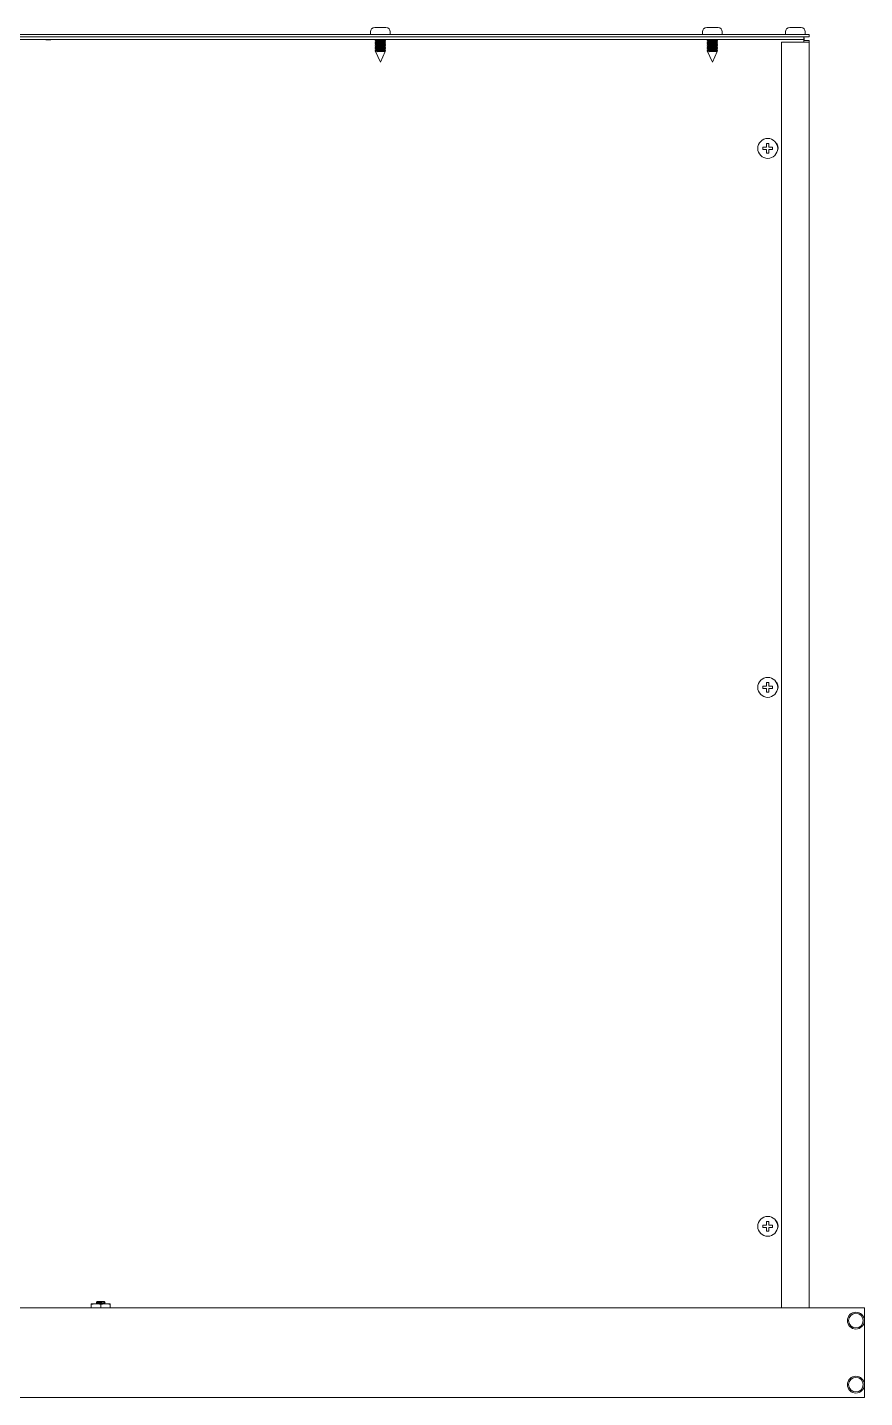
# Model space of a CAD drawing. Header units: millimetres. Extents: x 27602 to 523849, y 322139 to 568360.
# Drawn here: x 64361 to 82667, y 518908 to 548873 of the extents above; entities that cross this region are included whole.
import ezdxf

# ---------------------------------------------------------------- set-up
doc = ezdxf.new("R2010")
doc.units = ezdxf.units.MM

msp = doc.modelspace()

# ---------------------------------------------------------------- linework, layer by layer
at = {"color": 7, "lineweight": 13, "ltscale": 0.03937}
for p, q in [((81456, 548721), (48181, 548721)), ((81456, 548663), (48181, 548663)), ((48297, 548605), (81340, 548605)), ((80851, 520874), (80851, 548547)), ((81456, 520874), (81456, 548547)), ((46971, 520874), (82666, 520874)), ((82666, 520874), (82666, 518908)), ((82667, 520874), (82667, 518908)), ((46971, 518908), (82666, 518908))]:
    msp.add_line(p, q, dxfattribs=at)
at = {"color": 7, "lineweight": 13, "ltscale": 0.001175}
for p, q in [((71861, 548721), (71861, 548778)), ((72296, 548721), (72296, 548778)), ((79121, 548721), (79121, 548778)), ((79556, 548721), (79556, 548778)), ((80936, 548721), (80936, 548778)), ((81371, 548721), (81371, 548778))]:
    msp.add_line(p, q, dxfattribs=at)
at = {"color": 7, "lineweight": 13, "ltscale": 0.0045}
for p, q in [((72079, 548721), (71861, 548721)), ((72296, 548721), (72079, 548721)), ((79339, 548721), (79121, 548721)), ((79556, 548721), (79339, 548721)), ((81154, 548721), (80936, 548721)), ((81371, 548721), (81154, 548721))]:
    msp.add_line(p, q, dxfattribs=at)
at = {"color": 7, "lineweight": 13, "ltscale": 0.002532}
for p, q in [((72078, 548873), (71955, 548873)), ((79338, 548873), (79215, 548873)), ((81153, 548873), (81030, 548873))]:
    msp.add_line(p, q, dxfattribs=at)
at = {"color": 7, "lineweight": 13, "ltscale": 1.75416e-05}
for p, q in [((72079, 548873), (72078, 548873)), ((79339, 548873), (79338, 548873)), ((81154, 548873), (81153, 548873))]:
    msp.add_line(p, q, dxfattribs=at)
at = {"color": 7, "lineweight": 13, "ltscale": 0.00255}
for p, q in [((72202, 548873), (72079, 548873)), ((79462, 548873), (79339, 548873)), ((81277, 548873), (81154, 548873))]:
    msp.add_line(p, q, dxfattribs=at)
at = {"color": 7, "lineweight": 13, "ltscale": 0.0012}
for p, q in [((81340, 548663), (81340, 548605)), ((81456, 548721), (81456, 548663)), ((81340, 548605), (81340, 548547)), ((81345, 548646), (81345, 548588))]:
    msp.add_line(p, q, dxfattribs=at)
at = {"color": 7, "lineweight": 13, "ltscale": 0.000315194}
for p, q in [((71978, 548605), (71965, 548598)), ((79238, 548605), (79225, 548598))]:
    msp.add_line(p, q, dxfattribs=at)
at = {"color": 7, "lineweight": 13, "ltscale": 7.3241e-06}
for p, q in [((71965, 548598), (71965, 548597)), ((71965, 548438), (71965, 548438)), ((79225, 548598), (79225, 548597)), ((79225, 548464), (79225, 548464)), ((79225, 548438), (79225, 548438))]:
    msp.add_line(p, q, dxfattribs=at)
at = {"color": 7, "lineweight": 13, "ltscale": 4.99815e-05}
for p, q in [((71965, 548597), (71965, 548595)), ((71965, 548571), (71965, 548568)), ((71965, 548544), (71965, 548542)), ((71965, 548491), (71965, 548488)), ((71965, 548464), (71965, 548462)), ((71965, 548438), (71965, 548435)), ((71965, 548411), (71965, 548409)), ((71965, 548384), (71965, 548382)), ((72192, 548584), (72192, 548582)), ((72192, 548531), (72192, 548528)), ((72192, 548504), (72192, 548502)), ((72192, 548478), (72192, 548475)), ((72192, 548451), (72192, 548448)), ((72192, 548398), (72192, 548395)), ((72192, 548371), (72192, 548369)), ((79225, 548597), (79225, 548595)), ((79225, 548571), (79225, 548568)), ((79225, 548544), (79225, 548542)), ((79225, 548491), (79225, 548488)), ((79225, 548464), (79225, 548462)), ((79225, 548438), (79225, 548435)), ((79225, 548411), (79225, 548409)), ((79225, 548384), (79225, 548382)), ((79452, 548584), (79452, 548582)), ((79452, 548531), (79452, 548528)), ((79452, 548504), (79452, 548502)), ((79452, 548478), (79452, 548475)), ((79452, 548451), (79452, 548448)), ((79452, 548398), (79452, 548395)), ((79452, 548371), (79452, 548369))]:
    msp.add_line(p, q, dxfattribs=at)
at = {"color": 7, "lineweight": 13, "ltscale": 0.000487991}
for p, q in [((71965, 548595), (71986, 548583)), ((71965, 548541), (71986, 548530)), ((79225, 548595), (79246, 548583)), ((79225, 548541), (79246, 548530))]:
    msp.add_line(p, q, dxfattribs=at)
at = {"color": 7, "lineweight": 13, "ltscale": 0.000501672}
for p, q in [((71986, 548583), (71965, 548571)), ((71986, 548530), (71965, 548518)), ((79246, 548583), (79225, 548571)), ((79246, 548530), (79225, 548518))]:
    msp.add_line(p, q, dxfattribs=at)
at = {"color": 7, "lineweight": 13, "ltscale": 7.16872e-06}
for p, q in [((71965, 548571), (71965, 548571)), ((79225, 548571), (79225, 548571)), ((79225, 548568), (79225, 548568)), ((79225, 548544), (79225, 548544))]:
    msp.add_line(p, q, dxfattribs=at)
at = {"color": 7, "lineweight": 13, "ltscale": 7.20712e-06}
for p, q in [((71965, 548568), (71965, 548568)), ((71965, 548544), (71965, 548544))]:
    msp.add_line(p, q, dxfattribs=at)
at = {"color": 7, "lineweight": 13, "ltscale": 0.000487879}
for p, q in [((71965, 548568), (71986, 548556)), ((72172, 548543), (72192, 548531)), ((79432, 548543), (79452, 548531))]:
    msp.add_line(p, q, dxfattribs=at)
at = {"color": 7, "lineweight": 13, "ltscale": 0.000501664}
msp.add_line((71986, 548556), (71965, 548544), dxfattribs=at)
at = {"color": 7, "lineweight": 13, "ltscale": 6.83049e-06}
for p, q in [((71965, 548518), (71965, 548517)), ((79225, 548518), (79225, 548517))]:
    msp.add_line(p, q, dxfattribs=at)
at = {"color": 7, "lineweight": 13, "ltscale": 5.01017e-05}
for p, q in [((71965, 548517), (71965, 548515)), ((72192, 548557), (72192, 548555)), ((72192, 548424), (72192, 548422)), ((79225, 548517), (79225, 548515)), ((79452, 548557), (79452, 548555)), ((79452, 548424), (79452, 548422))]:
    msp.add_line(p, q, dxfattribs=at)
at = {"color": 7, "lineweight": 13, "ltscale": 7.11541e-06}
for p, q in [((71965, 548515), (71965, 548515)), ((72192, 548555), (72192, 548555))]:
    msp.add_line(p, q, dxfattribs=at)
at = {"color": 7, "lineweight": 13, "ltscale": 0.000488311}
msp.add_line((71965, 548515), (71986, 548503), dxfattribs=at)
at = {"color": 7, "lineweight": 13, "ltscale": 0.00050156}
for p, q in [((71986, 548503), (71965, 548491)), ((71986, 548450), (71965, 548438)), ((72192, 548395), (72171, 548383)), ((79246, 548503), (79225, 548491)), ((79246, 548397), (79225, 548385)), ((79452, 548581), (79431, 548569)), ((79452, 548528), (79431, 548516)), ((79452, 548475), (79431, 548463))]:
    msp.add_line(p, q, dxfattribs=at)
at = {"color": 7, "lineweight": 13, "ltscale": 7.03789e-06}
for p, q in [((71965, 548491), (71965, 548491)), ((72192, 548581), (72192, 548582)), ((72192, 548398), (72192, 548398))]:
    msp.add_line(p, q, dxfattribs=at)
at = {"color": 7, "lineweight": 13, "ltscale": 7.0765e-06}
for p, q in [((71965, 548488), (71965, 548488)), ((79225, 548515), (79225, 548515)), ((79225, 548488), (79225, 548488)), ((79452, 548555), (79452, 548555))]:
    msp.add_line(p, q, dxfattribs=at)
at = {"color": 7, "lineweight": 13, "ltscale": 0.000488363}
for p, q in [((71965, 548488), (71986, 548476)), ((79225, 548515), (79246, 548503)), ((79225, 548488), (79246, 548476)), ((79225, 548462), (79246, 548450))]:
    msp.add_line(p, q, dxfattribs=at)
at = {"color": 7, "lineweight": 13, "ltscale": 0.000501388}
for p, q in [((71986, 548477), (71965, 548464)), ((79246, 548477), (79225, 548464)), ((79452, 548368), (79431, 548356))]:
    msp.add_line(p, q, dxfattribs=at)
at = {"color": 7, "lineweight": 13, "ltscale": 7.36366e-06}
msp.add_line((71965, 548464), (71965, 548464), dxfattribs=at)
at = {"color": 7, "lineweight": 13, "ltscale": 7.0928e-06}
for p, q in [((71965, 548462), (71965, 548462)), ((79225, 548462), (79225, 548462))]:
    msp.add_line(p, q, dxfattribs=at)
at = {"color": 7, "lineweight": 13, "ltscale": 0.000488415}
for p, q in [((71965, 548462), (71986, 548450)), ((72172, 548383), (72192, 548371))]:
    msp.add_line(p, q, dxfattribs=at)
at = {"color": 7, "lineweight": 13, "ltscale": 7.41518e-06}
for p, q in [((71965, 548435), (71965, 548435)), ((79225, 548435), (79225, 548435))]:
    msp.add_line(p, q, dxfattribs=at)
at = {"color": 7, "lineweight": 13, "ltscale": 0.000488916}
msp.add_line((71965, 548435), (71986, 548423), dxfattribs=at)
at = {"color": 7, "lineweight": 13, "ltscale": 0.000501508}
for p, q in [((71986, 548423), (71965, 548411)), ((79246, 548423), (79225, 548411)), ((79452, 548395), (79431, 548383))]:
    msp.add_line(p, q, dxfattribs=at)
at = {"color": 7, "lineweight": 13, "ltscale": 7.28482e-06}
for p, q in [((71965, 548408), (71965, 548409)), ((72192, 548478), (72192, 548478))]:
    msp.add_line(p, q, dxfattribs=at)
at = {"color": 7, "lineweight": 13, "ltscale": 0.000488803}
msp.add_line((71965, 548408), (71986, 548396), dxfattribs=at)
at = {"color": 7, "lineweight": 13, "ltscale": 0.000501612}
for p, q in [((71986, 548397), (71965, 548385)), ((72192, 548581), (72171, 548569)), ((72192, 548555), (72171, 548543)), ((72192, 548528), (72171, 548516)), ((72192, 548501), (72171, 548489)), ((72192, 548475), (72171, 548463)), ((79246, 548556), (79225, 548544)), ((79246, 548450), (79225, 548438)), ((79452, 548555), (79431, 548543)), ((79452, 548501), (79431, 548489))]:
    msp.add_line(p, q, dxfattribs=at)
at = {"color": 7, "lineweight": 13, "ltscale": 7.87244e-06}
for p, q in [((71965, 548385), (71965, 548384)), ((72192, 548584), (72192, 548584)), ((79452, 548584), (79452, 548584))]:
    msp.add_line(p, q, dxfattribs=at)
at = {"color": 7, "lineweight": 13, "ltscale": 6.79261e-06}
for p, q in [((71965, 548382), (71965, 548382)), ((72192, 548371), (72192, 548371))]:
    msp.add_line(p, q, dxfattribs=at)
at = {"color": 7, "lineweight": 13, "ltscale": 0.000488864}
for p, q in [((71965, 548382), (71986, 548370)), ((79225, 548435), (79246, 548423)), ((79225, 548382), (79246, 548370))]:
    msp.add_line(p, q, dxfattribs=at)
at = {"color": 7, "lineweight": 13, "ltscale": 0.000498706}
msp.add_line((71986, 548370), (71965, 548358), dxfattribs=at)
at = {"color": 7, "lineweight": 13, "ltscale": 1.68885e-05}
for p, q in [((71966, 548358), (71965, 548358)), ((79226, 548358), (79225, 548358))]:
    msp.add_line(p, q, dxfattribs=at)
at = {"color": 7, "lineweight": 13, "ltscale": 0.005514}
for p, q in [((72079, 548116), (71965, 548358)), ((79339, 548116), (79225, 548358))]:
    msp.add_line(p, q, dxfattribs=at)
at = {"color": 7, "lineweight": 13, "ltscale": 0.000550097}
msp.add_line((71966, 548358), (71993, 548358), dxfattribs=at)
at = {"color": 7, "lineweight": 13, "ltscale": 0.000411739}
msp.add_line((71993, 548358), (72009, 548346), dxfattribs=at)
at = {"color": 7, "lineweight": 13, "ltscale": 0.000417199}
msp.add_line((71993, 548358), (71999, 548339), dxfattribs=at)
at = {"color": 7, "lineweight": 13, "ltscale": 0.000662607}
msp.add_line((72111, 548605), (72079, 548604), dxfattribs=at)
at = {"color": 7, "lineweight": 13, "ltscale": 0.000386786}
for p, q in [((72187, 548605), (72171, 548596)), ((79447, 548605), (79431, 548596))]:
    msp.add_line(p, q, dxfattribs=at)
at = {"color": 7, "lineweight": 13, "ltscale": 0.0005015}
for p, q in [((72192, 548448), (72171, 548436)), ((79452, 548422), (79431, 548409))]:
    msp.add_line(p, q, dxfattribs=at)
at = {"color": 7, "lineweight": 13, "ltscale": 0.000501448}
msp.add_line((72192, 548422), (72171, 548409), dxfattribs=at)
at = {"color": 7, "lineweight": 13, "ltscale": 0.00050144}
msp.add_line((72192, 548368), (72171, 548356), dxfattribs=at)
at = {"color": 7, "lineweight": 13, "ltscale": 0.000487887}
msp.add_line((72172, 548596), (72192, 548584), dxfattribs=at)
at = {"color": 7, "lineweight": 13, "ltscale": 0.000487939}
for p, q in [((72172, 548569), (72192, 548558)), ((79432, 548596), (79452, 548584)), ((79432, 548569), (79452, 548558))]:
    msp.add_line(p, q, dxfattribs=at)
at = {"color": 7, "lineweight": 13, "ltscale": 0.000488587}
for p, q in [((72172, 548516), (72192, 548504)), ((72172, 548436), (72192, 548425)), ((79432, 548516), (79452, 548504))]:
    msp.add_line(p, q, dxfattribs=at)
at = {"color": 7, "lineweight": 13, "ltscale": 0.000488699}
msp.add_line((72172, 548490), (72192, 548478), dxfattribs=at)
at = {"color": 7, "lineweight": 13, "ltscale": 0.000488751}
for p, q in [((72172, 548463), (72192, 548451)), ((79225, 548408), (79246, 548396)), ((79432, 548463), (79452, 548451))]:
    msp.add_line(p, q, dxfattribs=at)
at = {"color": 7, "lineweight": 13, "ltscale": 0.000488475}
for p, q in [((72172, 548410), (72192, 548398)), ((79432, 548410), (79452, 548398))]:
    msp.add_line(p, q, dxfattribs=at)
at = {"color": 7, "lineweight": 13, "ltscale": 0.000367777}
for p, q in [((72172, 548357), (72187, 548348)), ((79432, 548357), (79447, 548348))]:
    msp.add_line(p, q, dxfattribs=at)
at = {"color": 7, "lineweight": 13, "ltscale": 7.783e-06}
for p, q in [((72192, 548558), (72192, 548557)), ((79452, 548558), (79452, 548557))]:
    msp.add_line(p, q, dxfattribs=at)
at = {"color": 7, "lineweight": 13, "ltscale": 8.00225e-06}
for p, q in [((72192, 548528), (72192, 548528)), ((79452, 548528), (79452, 548528))]:
    msp.add_line(p, q, dxfattribs=at)
at = {"color": 7, "lineweight": 13, "ltscale": 7.66314e-06}
for p, q in [((72192, 548504), (72192, 548504)), ((79452, 548501), (79452, 548502))]:
    msp.add_line(p, q, dxfattribs=at)
at = {"color": 7, "lineweight": 13, "ltscale": 7.70283e-06}
for p, q in [((72192, 548501), (72192, 548502)), ((72192, 548422), (72192, 548422)), ((79452, 548448), (79452, 548448)), ((79452, 548422), (79452, 548422))]:
    msp.add_line(p, q, dxfattribs=at)
at = {"color": 7, "lineweight": 13, "ltscale": 7.62372e-06}
for p, q in [((72192, 548475), (72192, 548475)), ((79452, 548504), (79452, 548504))]:
    msp.add_line(p, q, dxfattribs=at)
at = {"color": 7, "lineweight": 13, "ltscale": 7.58456e-06}
for p, q in [((72192, 548451), (72192, 548451)), ((72192, 548369), (72192, 548368)), ((79452, 548475), (79452, 548475)), ((79452, 548369), (79452, 548368))]:
    msp.add_line(p, q, dxfattribs=at)
at = {"color": 7, "lineweight": 13, "ltscale": 7.74279e-06}
msp.add_line((72192, 548448), (72192, 548448), dxfattribs=at)
at = {"color": 7, "lineweight": 13, "ltscale": 6.62368e-06}
for p, q in [((72192, 548425), (72192, 548424)), ((79452, 548425), (79452, 548424))]:
    msp.add_line(p, q, dxfattribs=at)
at = {"color": 7, "lineweight": 13, "ltscale": 7.53324e-06}
for p, q in [((72192, 548395), (72192, 548395)), ((79452, 548395), (79452, 548395))]:
    msp.add_line(p, q, dxfattribs=at)
at = {"color": 7, "lineweight": 13, "ltscale": 0.000487827}
msp.add_line((79225, 548568), (79246, 548556), dxfattribs=at)
at = {"color": 7, "lineweight": 13, "ltscale": 6.99958e-06}
for p, q in [((79225, 548491), (79225, 548491)), ((79452, 548581), (79452, 548582)), ((79452, 548398), (79452, 548398))]:
    msp.add_line(p, q, dxfattribs=at)
at = {"color": 7, "lineweight": 13, "ltscale": 7.24583e-06}
for p, q in [((79225, 548408), (79225, 548409)), ((79452, 548478), (79452, 548478))]:
    msp.add_line(p, q, dxfattribs=at)
at = {"color": 7, "lineweight": 13, "ltscale": 7.83269e-06}
msp.add_line((79225, 548385), (79225, 548384), dxfattribs=at)
at = {"color": 7, "lineweight": 13, "ltscale": 6.75505e-06}
for p, q in [((79225, 548382), (79225, 548382)), ((79452, 548371), (79452, 548371))]:
    msp.add_line(p, q, dxfattribs=at)
at = {"color": 7, "lineweight": 13, "ltscale": 0.000498758}
msp.add_line((79246, 548370), (79225, 548358), dxfattribs=at)
at = {"color": 7, "lineweight": 13, "ltscale": 0.000550037}
msp.add_line((79226, 548358), (79253, 548358), dxfattribs=at)
at = {"color": 7, "lineweight": 13, "ltscale": 0.000411786}
msp.add_line((79253, 548358), (79269, 548346), dxfattribs=at)
at = {"color": 7, "lineweight": 13, "ltscale": 0.000417219}
msp.add_line((79253, 548358), (79259, 548339), dxfattribs=at)
at = {"color": 7, "lineweight": 13, "ltscale": 0.000662547}
msp.add_line((79371, 548605), (79339, 548604), dxfattribs=at)
at = {"color": 7, "lineweight": 13, "ltscale": 0.000501552}
msp.add_line((79452, 548448), (79431, 548436), dxfattribs=at)
at = {"color": 7, "lineweight": 13, "ltscale": 0.000488647}
msp.add_line((79432, 548490), (79452, 548478), dxfattribs=at)
at = {"color": 7, "lineweight": 13, "ltscale": 0.000488639}
msp.add_line((79432, 548436), (79452, 548425), dxfattribs=at)
at = {"color": 7, "lineweight": 13, "ltscale": 0.000488467}
msp.add_line((79432, 548383), (79452, 548371), dxfattribs=at)
at = {"color": 7, "lineweight": 13, "ltscale": 7.54568e-06}
msp.add_line((79452, 548451), (79452, 548451), dxfattribs=at)
at = {"color": 7, "lineweight": 13, "ltscale": 0.0101}
msp.add_line((81340, 548547), (80851, 548547), dxfattribs=at)
at = {"color": 7, "lineweight": 13, "ltscale": 0.000100023}
msp.add_line((81340, 548646), (81345, 548646), dxfattribs=at)
at = {"color": 7, "lineweight": 13, "ltscale": 0.0024}
for p, q in [((81456, 548588), (81340, 548588)), ((81340, 548547), (81456, 548547))]:
    msp.add_line(p, q, dxfattribs=at)
at = {"color": 7, "lineweight": 13, "ltscale": 0.000850167}
msp.add_line((81456, 548547), (81456, 548588), dxfattribs=at)
at = {"color": 7, "lineweight": 13, "ltscale": 0.000235979}
for p, q in [((72009, 548346), (71999, 548339)), ((79269, 548346), (79259, 548339))]:
    msp.add_line(p, q, dxfattribs=at)
at = {"color": 7, "lineweight": 13, "ltscale": 0.001637}
for p, q in [((72079, 548342), (71999, 548339)), ((79339, 548342), (79259, 548339))]:
    msp.add_line(p, q, dxfattribs=at)
at = {"color": 7, "lineweight": 13, "ltscale": 0.005275}
for p, q in [((72079, 548116), (72187, 548347)), ((79339, 548116), (79447, 548347))]:
    msp.add_line(p, q, dxfattribs=at)
at = {"color": 7, "lineweight": 13, "ltscale": 0.001687}
for p, q in [((80524, 546332), (80524, 546251)), ((80573, 546251), (80573, 546332)), ((80524, 546251), (80443, 546251)), ((80443, 546202), (80524, 546202)), ((80654, 546251), (80573, 546251)), ((80573, 546202), (80654, 546202)), ((80524, 534464), (80443, 534464)), ((80443, 534415), (80524, 534415)), ((80524, 534546), (80524, 534464)), ((80573, 534464), (80573, 534546)), ((80654, 534464), (80573, 534464)), ((80573, 534415), (80654, 534415)), ((80524, 522677), (80443, 522677)), ((80443, 522629), (80524, 522629)), ((80524, 522629), (80524, 522547)), ((80654, 522677), (80573, 522677)), ((80573, 522629), (80654, 522629)), ((80573, 522547), (80573, 522629))]:
    msp.add_line(p, q, dxfattribs=at)
at = {"color": 7, "lineweight": 13, "ltscale": 0.001}
for p, q in [((80573, 546332), (80524, 546332)), ((80524, 546120), (80573, 546120)), ((80573, 534546), (80524, 534546)), ((80524, 534334), (80573, 534334)), ((80573, 522759), (80524, 522759)), ((80524, 522547), (80573, 522547))]:
    msp.add_line(p, q, dxfattribs=at)
at = {"color": 7, "lineweight": 13, "ltscale": 0.000999991}
for p, q in [((80443, 546251), (80443, 546202)), ((80654, 546202), (80654, 546251)), ((80443, 534464), (80443, 534415)), ((80654, 534415), (80654, 534464)), ((80443, 522677), (80443, 522629)), ((80654, 522629), (80654, 522677))]:
    msp.add_line(p, q, dxfattribs=at)
at = {"color": 7, "lineweight": 13, "ltscale": 0.001688}
for p, q in [((80524, 546202), (80524, 546120)), ((80573, 546120), (80573, 546202)), ((80524, 534415), (80524, 534334)), ((80573, 534334), (80573, 534415)), ((80524, 522759), (80524, 522677)), ((80573, 522677), (80573, 522759))]:
    msp.add_line(p, q, dxfattribs=at)
at = {"color": 7, "lineweight": 13, "ltscale": 0.000309982}
for p, q in [((65758, 520957), (65758, 520942)), ((66174, 520942), (66174, 520957))]:
    msp.add_line(p, q, dxfattribs=at)
at = {"color": 7, "lineweight": 13, "ltscale": 0.002148}
for p, q in [((65862, 520957), (65758, 520957)), ((65966, 520957), (65862, 520957)), ((66070, 520957), (65966, 520957)), ((66174, 520957), (66070, 520957))]:
    msp.add_line(p, q, dxfattribs=at)
at = {"color": 7, "lineweight": 13, "ltscale": 0.001403}
for p, q in [((65758, 520942), (65758, 520874)), ((65966, 520942), (65966, 520874)), ((66174, 520942), (66174, 520874))]:
    msp.add_line(p, q, dxfattribs=at)
at = {"color": 7, "lineweight": 13, "ltscale": 0.000301656}
msp.add_line((65875, 520992), (65869, 520979), dxfattribs=at)
at = {"color": 7, "lineweight": 13, "ltscale": 0.000406896}
msp.add_line((65884, 520966), (65869, 520979), dxfattribs=at)
at = {"color": 7, "lineweight": 13, "ltscale": 0.000534165}
msp.add_line((65869, 520979), (65895, 520974), dxfattribs=at)
at = {"color": 7, "lineweight": 13, "ltscale": 0.000152484}
msp.add_line((65882, 520994), (65875, 520992), dxfattribs=at)
at = {"color": 7, "lineweight": 13, "ltscale": 0.000114276}
msp.add_line((65884, 521011), (65882, 521005), dxfattribs=at)
at = {"color": 7, "lineweight": 13, "ltscale": 6.37652e-05}
msp.add_line((65884, 521003), (65882, 521005), dxfattribs=at)
at = {"color": 7, "lineweight": 13, "ltscale": 0.000195333}
msp.add_line((65884, 521003), (65882, 520994), dxfattribs=at)
at = {"color": 7, "lineweight": 13, "ltscale": 0.003496}
msp.add_line((65882, 520994), (66049, 520963), dxfattribs=at)
at = {"color": 7, "lineweight": 13, "ltscale": 0.000176682}
msp.add_line((65884, 520966), (65882, 520957), dxfattribs=at)
at = {"color": 7, "lineweight": 13, "ltscale": 0.001699}
for p, q in [((65884, 521011), (65966, 521011)), ((65966, 521011), (66049, 521011))]:
    msp.add_line(p, q, dxfattribs=at)
at = {"color": 7, "lineweight": 13, "ltscale": 0.003495}
msp.add_line((65884, 521003), (66050, 520972), dxfattribs=at)
at = {"color": 7, "lineweight": 13, "ltscale": 0.000923258}
msp.add_line((65884, 520966), (65928, 520957), dxfattribs=at)
at = {"color": 7, "lineweight": 13, "ltscale": 0.001027}
msp.add_line((65895, 520974), (65944, 520974), dxfattribs=at)
at = {"color": 7, "lineweight": 13, "ltscale": 0.000462725}
msp.add_line((65944, 520974), (65966, 520970), dxfattribs=at)
at = {"color": 7, "lineweight": 13, "ltscale": 0.000139141}
msp.add_line((65973, 520957), (65966, 520959), dxfattribs=at)
at = {"color": 7, "lineweight": 13, "ltscale": 0.000780479}
msp.add_line((66011, 521007), (66049, 521000), dxfattribs=at)
at = {"color": 7, "lineweight": 13, "ltscale": 6.72709e-05}
msp.add_line((66049, 521011), (66050, 521008), dxfattribs=at)
at = {"color": 7, "lineweight": 13, "ltscale": 0.000151787}
msp.add_line((66050, 521008), (66049, 521000), dxfattribs=at)
at = {"color": 7, "lineweight": 13, "ltscale": 0.000216461}
msp.add_line((66049, 521000), (66056, 520993), dxfattribs=at)
at = {"color": 7, "lineweight": 13, "ltscale": 0.000195327}
msp.add_line((66050, 520972), (66049, 520963), dxfattribs=at)
at = {"color": 7, "lineweight": 13, "ltscale": 0.00016635}
msp.add_line((66049, 520963), (66055, 520957), dxfattribs=at)
at = {"color": 7, "lineweight": 13, "ltscale": 0.000306298}
msp.add_line((66050, 520972), (66064, 520977), dxfattribs=at)
at = {"color": 7, "lineweight": 13, "ltscale": 0.000383129}
msp.add_line((66056, 520993), (66064, 520977), dxfattribs=at)
at = {"color": 7, "lineweight": 13, "ltscale": 0.01125}
msp.add_line((82123, 520874), (82667, 520874), dxfattribs=at)
at = {"color": 7, "lineweight": 13, "ltscale": 2.50508e-05}
msp.add_line((82667, 518908), (82666, 518908), dxfattribs=at)
at = {"color": 7, "lineweight": 13, "ltscale": 0.03937}
for points in [[(64718, 548605), (64767, 548604), (64819, 548604)], [(64819, 548604), (64870, 548604), (64919, 548605)], [(72079, 548604), (71996, 548601), (71967, 548598), (71965, 548598), (71965, 548598)], [(71965, 548595), (71965, 548595), (71965, 548595), (71965, 548595), (71966, 548595), (71967, 548596), (72004, 548598), (72079, 548602)], [(72079, 548577), (71988, 548573), (71967, 548571), (71966, 548571), (71965, 548571)], [(71965, 548568), (71965, 548568), (71965, 548568), (71965, 548569), (71965, 548569), (71967, 548569), (71980, 548570), (72056, 548574), (72079, 548575)], [(72079, 548551), (71998, 548547), (71972, 548546), (71966, 548545), (71965, 548544)], [(71965, 548542), (71965, 548542), (71965, 548542), (71965, 548542), (71966, 548542), (71972, 548543), (72030, 548546), (72079, 548548)], [(72079, 548524), (71987, 548520), (71967, 548518), (71966, 548518), (71965, 548518)], [(71965, 548515), (71965, 548515), (71965, 548515), (71965, 548515), (71966, 548516), (71967, 548516), (72007, 548519), (72079, 548522)], [(72079, 548497), (72003, 548494), (71971, 548492), (71965, 548491), (71965, 548491)], [(71965, 548488), (71965, 548489), (71965, 548489), (71965, 548489), (71966, 548489), (71967, 548489), (72000, 548492), (72079, 548495)], [(72079, 548471), (71984, 548467), (71966, 548465), (71965, 548464)], [(71965, 548462), (71965, 548462), (71965, 548462), (71965, 548462), (71966, 548462), (71967, 548463), (72000, 548465), (72079, 548468)], [(72079, 548444), (71999, 548441), (71967, 548438), (71966, 548438), (71965, 548438)], [(71965, 548435), (71965, 548435), (71965, 548435), (71965, 548435), (71966, 548436), (71967, 548436), (71992, 548438), (72079, 548442)], [(72079, 548418), (71997, 548414), (71967, 548412), (71965, 548411)], [(71965, 548409), (71965, 548409), (71965, 548409), (71965, 548409), (71968, 548409), (72007, 548412), (72079, 548415)], [(72079, 548391), (71988, 548387), (71967, 548385), (71966, 548385), (71965, 548385)], [(71965, 548382), (71965, 548382), (71965, 548382), (71965, 548382), (71966, 548382), (71968, 548383), (71982, 548384), (72068, 548388), (72079, 548389)], [(71966, 548358), (71983, 548360), (72011, 548362), (72079, 548364)], [(72171, 548596), (72170, 548595), (72168, 548595), (72135, 548592), (72028, 548587), (71990, 548584), (71987, 548583), (71986, 548583)], [(72171, 548569), (72171, 548569), (72169, 548568), (72155, 548567), (72088, 548563), (72014, 548560), (71988, 548557), (71987, 548557), (71986, 548557)], [(72171, 548543), (72170, 548542), (72168, 548542), (72146, 548540), (72040, 548534), (71997, 548532), (71988, 548530), (71987, 548530), (71986, 548530)], [(72171, 548516), (72170, 548515), (72165, 548515), (72120, 548512), (72025, 548507), (71989, 548504), (71987, 548504), (71986, 548503)], [(72171, 548489), (72170, 548489), (72164, 548488), (72119, 548485), (72029, 548481), (71990, 548477), (71987, 548477), (71986, 548477)], [(72171, 548463), (72170, 548462), (72167, 548462), (72107, 548458), (72028, 548454), (71991, 548451), (71987, 548450), (71986, 548450)], [(72171, 548436), (72170, 548436), (72155, 548434), (72085, 548430), (72007, 548426), (71987, 548424), (71986, 548423)], [(72171, 548409), (72170, 548409), (72168, 548409), (72155, 548407), (72089, 548404), (72016, 548400), (71997, 548399), (71987, 548397), (71986, 548397)], [(72171, 548383), (72170, 548382), (72168, 548382), (72140, 548380), (72034, 548374), (71998, 548372), (71989, 548371), (71987, 548370), (71986, 548370)], [(72171, 548356), (72171, 548356), (72169, 548355), (72158, 548354), (72109, 548351), (72009, 548346)], [(72192, 548584), (72192, 548584), (72192, 548584), (72192, 548584), (72192, 548583), (72190, 548583), (72156, 548581), (72079, 548577)], [(72079, 548575), (72173, 548579), (72191, 548581), (72192, 548581), (72192, 548581)], [(72192, 548557), (72192, 548557), (72192, 548557), (72192, 548557), (72190, 548556), (72154, 548554), (72079, 548551)], [(72079, 548548), (72165, 548552), (72190, 548554), (72192, 548555), (72192, 548555)], [(72192, 548531), (72192, 548531), (72192, 548531), (72192, 548530), (72192, 548530), (72190, 548530), (72151, 548527), (72079, 548524)], [(72079, 548522), (72172, 548526), (72190, 548528), (72192, 548528), (72192, 548528)], [(72192, 548504), (72192, 548504), (72192, 548504), (72192, 548504), (72189, 548503), (72167, 548501), (72079, 548497)], [(72079, 548495), (72159, 548498), (72186, 548500), (72192, 548501), (72192, 548501)], [(72192, 548478), (72192, 548477), (72192, 548477), (72192, 548477), (72191, 548477), (72189, 548477), (72175, 548475), (72089, 548471), (72079, 548471)], [(72079, 548468), (72166, 548472), (72190, 548474), (72192, 548475), (72192, 548475)], [(72192, 548451), (72192, 548451), (72192, 548451), (72192, 548451), (72191, 548450), (72185, 548449), (72124, 548446), (72079, 548444)], [(72079, 548442), (72170, 548446), (72191, 548448), (72192, 548448), (72192, 548448)], [(72192, 548424), (72192, 548424), (72192, 548424), (72192, 548424), (72191, 548424), (72181, 548422), (72114, 548419), (72079, 548418)], [(72079, 548415), (72156, 548418), (72190, 548421), (72192, 548421), (72192, 548422)], [(72192, 548398), (72192, 548398), (72192, 548397), (72192, 548397), (72192, 548397), (72190, 548397), (72179, 548396), (72109, 548392), (72079, 548391)], [(72079, 548389), (72169, 548392), (72190, 548394), (72192, 548395), (72192, 548395)], [(72079, 548364), (72153, 548367), (72181, 548369), (72190, 548370), (72192, 548371), (72192, 548371), (72192, 548371), (72192, 548371), (72192, 548371)], [(72192, 548368), (72192, 548368), (72190, 548368), (72178, 548366), (72155, 548365), (72079, 548362)], [(79339, 548604), (79256, 548601), (79227, 548598), (79225, 548598), (79225, 548598)], [(79225, 548595), (79225, 548595), (79225, 548595), (79225, 548595), (79226, 548595), (79227, 548596), (79264, 548598), (79339, 548602)], [(79339, 548577), (79248, 548573), (79227, 548571), (79226, 548571), (79225, 548571)], [(79225, 548568), (79225, 548568), (79225, 548568), (79225, 548569), (79225, 548569), (79227, 548569), (79240, 548570), (79316, 548574), (79339, 548575)], [(79339, 548551), (79258, 548547), (79232, 548546), (79226, 548545), (79225, 548544)], [(79225, 548542), (79225, 548542), (79225, 548542), (79225, 548542), (79226, 548542), (79232, 548543), (79290, 548546), (79339, 548548)], [(79339, 548524), (79247, 548520), (79227, 548518), (79226, 548518), (79225, 548518)], [(79225, 548515), (79225, 548515), (79225, 548515), (79225, 548515), (79226, 548516), (79227, 548516), (79267, 548519), (79339, 548522)], [(79339, 548497), (79263, 548494), (79231, 548492), (79225, 548491), (79225, 548491)], [(79225, 548488), (79225, 548489), (79225, 548489), (79225, 548489), (79226, 548489), (79227, 548489), (79260, 548492), (79339, 548495)], [(79339, 548471), (79244, 548467), (79226, 548465), (79225, 548464)], [(79225, 548462), (79225, 548462), (79225, 548462), (79225, 548462), (79226, 548462), (79227, 548463), (79260, 548465), (79339, 548468)], [(79339, 548444), (79259, 548441), (79227, 548438), (79226, 548438), (79225, 548438)], [(79225, 548435), (79225, 548435), (79225, 548435), (79225, 548435), (79226, 548436), (79227, 548436), (79252, 548438), (79339, 548442)], [(79339, 548418), (79257, 548414), (79227, 548412), (79225, 548411)], [(79225, 548409), (79225, 548409), (79225, 548409), (79225, 548409), (79228, 548409), (79267, 548412), (79339, 548415)], [(79339, 548391), (79248, 548387), (79227, 548385), (79226, 548385), (79225, 548385)], [(79225, 548382), (79225, 548382), (79225, 548382), (79225, 548382), (79226, 548382), (79228, 548383), (79242, 548384), (79328, 548388), (79339, 548389)], [(79226, 548358), (79243, 548360), (79271, 548362), (79339, 548364)], [(79431, 548596), (79430, 548595), (79428, 548595), (79395, 548592), (79288, 548587), (79250, 548584), (79247, 548583), (79246, 548583)], [(79431, 548569), (79431, 548569), (79429, 548568), (79415, 548567), (79348, 548563), (79274, 548560), (79248, 548557), (79247, 548557), (79246, 548557)], [(79431, 548543), (79430, 548542), (79428, 548542), (79406, 548540), (79300, 548534), (79257, 548532), (79248, 548530), (79247, 548530), (79246, 548530)], [(79431, 548516), (79430, 548515), (79425, 548515), (79380, 548512), (79285, 548507), (79249, 548504), (79247, 548504), (79246, 548503)], [(79431, 548489), (79430, 548489), (79424, 548488), (79379, 548485), (79289, 548481), (79250, 548477), (79247, 548477), (79246, 548477)], [(79431, 548463), (79430, 548462), (79427, 548462), (79367, 548458), (79288, 548454), (79251, 548451), (79247, 548450), (79246, 548450)], [(79431, 548436), (79430, 548436), (79415, 548434), (79345, 548430), (79267, 548426), (79247, 548424), (79246, 548423)], [(79431, 548409), (79430, 548409), (79428, 548409), (79415, 548407), (79349, 548404), (79276, 548400), (79257, 548399), (79247, 548397), (79246, 548397)], [(79431, 548383), (79430, 548382), (79428, 548382), (79400, 548380), (79294, 548374), (79258, 548372), (79249, 548371), (79247, 548370), (79246, 548370)], [(79431, 548356), (79431, 548356), (79429, 548355), (79418, 548354), (79369, 548351), (79269, 548346)], [(79452, 548584), (79452, 548584), (79452, 548584), (79452, 548584), (79452, 548583), (79450, 548583), (79416, 548581), (79339, 548577)], [(79339, 548575), (79433, 548579), (79451, 548581), (79452, 548581), (79452, 548581)], [(79452, 548557), (79452, 548557), (79452, 548557), (79452, 548557), (79450, 548556), (79414, 548554), (79339, 548551)], [(79339, 548548), (79425, 548552), (79450, 548554), (79452, 548555), (79452, 548555)], [(79452, 548531), (79452, 548531), (79452, 548531), (79452, 548530), (79452, 548530), (79450, 548530), (79411, 548527), (79339, 548524)], [(79339, 548522), (79432, 548526), (79450, 548528), (79452, 548528), (79452, 548528)], [(79452, 548504), (79452, 548504), (79452, 548504), (79452, 548504), (79449, 548503), (79427, 548501), (79339, 548497)], [(79339, 548495), (79419, 548498), (79446, 548500), (79452, 548501), (79452, 548501)], [(79452, 548478), (79452, 548477), (79452, 548477), (79452, 548477), (79451, 548477), (79449, 548477), (79435, 548475), (79349, 548471), (79339, 548471)], [(79339, 548468), (79426, 548472), (79450, 548474), (79452, 548475), (79452, 548475)], [(79452, 548451), (79452, 548451), (79452, 548451), (79452, 548451), (79451, 548450), (79445, 548449), (79384, 548446), (79339, 548444)], [(79339, 548442), (79430, 548446), (79451, 548448), (79452, 548448), (79452, 548448)], [(79452, 548424), (79452, 548424), (79452, 548424), (79452, 548424), (79451, 548424), (79441, 548422), (79374, 548419), (79339, 548418)], [(79339, 548415), (79416, 548418), (79450, 548421), (79452, 548421), (79452, 548422)], [(79452, 548398), (79452, 548398), (79452, 548397), (79452, 548397), (79452, 548397), (79450, 548397), (79439, 548396), (79369, 548392), (79339, 548391)], [(79339, 548389), (79429, 548392), (79450, 548394), (79452, 548395), (79452, 548395)], [(79339, 548364), (79413, 548367), (79441, 548369), (79450, 548370), (79452, 548371), (79452, 548371), (79452, 548371), (79452, 548371), (79452, 548371)], [(79452, 548368), (79452, 548368), (79450, 548368), (79438, 548366), (79415, 548365), (79339, 548362)], [(72187, 548347), (72187, 548347), (72187, 548347), (72185, 548347), (72141, 548344), (72079, 548342)], [(79447, 548347), (79447, 548347), (79447, 548347), (79445, 548347), (79401, 548344), (79339, 548342)], [(65758, 520942), (65799, 520951), (65834, 520956), (65862, 520957)], [(65862, 520957), (65904, 520955), (65935, 520950), (65966, 520942)], [(65966, 520942), (66006, 520951), (66042, 520956), (66070, 520957)], [(66070, 520957), (66112, 520955), (66143, 520950), (66174, 520942)]]:
    msp.add_lwpolyline(points, dxfattribs=at)
for centre, radius in [((80549, 546226), 218), ((80549, 534440), 218), ((80549, 522653), 218), ((82477, 520591), 185), ((82477, 519191), 185)]:
    msp.add_circle(centre, radius, dxfattribs=at)
for centre, radius, start, end in [((71955, 548778), 94.4, 90, 180), ((72202, 548778), 94.4, 360, 90), ((79215, 548778), 94.4, 90, 180), ((79462, 548778), 94.4, 360, 90), ((81030, 548778), 94.4, 90, 180), ((81277, 548778), 94.4, 360, 90), ((71965, 548595), 0.404, 194.8933, 251.7788), ((71965, 548542), 0.406, 194.9666, 251.8989), ((71965, 548411), 0.416, 107.4959, 164.5407), ((71965, 548358), 0.199, 102.4708, 189.471), ((72241, 543406), 4959, 91.8791, 92.8732), ((71916, 553560), 4961, 271.8809, 272.8747), ((72192, 548531), 0.404, 14.8999, 71.8022), ((79225, 548595), 0.404, 194.8933, 251.7788), ((79225, 548542), 0.406, 194.9666, 251.8989), ((79225, 548411), 0.416, 107.4959, 164.5407), ((79225, 548358), 0.199, 102.4708, 189.471), ((79501, 543406), 4959, 91.8791, 92.8732), ((79176, 553560), 4961, 271.8809, 272.8747), ((79452, 548531), 0.404, 14.8999, 71.8022), ((72187, 548347), 0.174, 348.9759, 77.539), ((79447, 548347), 0.174, 348.9759, 77.539), ((80624, 546243), 151, 335.9918, 49.457), ((80624, 534457), 151, 335.9918, 49.457), ((80624, 522670), 151, 335.9918, 49.457), ((65359, 518838), 2215, 74.6665, 76.5093), ((66933, 527141), 6224, 260.2791, 261.0678), ((66768, 524860), 3983, 257.3351, 258.3896), ((67530, 530941), 10072, 261.0657, 261.6296), ((65145, 516977), 4076, 77.5524, 78.3821), ((66036, 519592), 1416, 89.4361, 90.9932), ((65500, 519271), 1810, 72.0852, 73.5772), ((82477, 520591), 160, 90, 270), ((82477, 520591), 160, 270, 90), ((82477, 519191), 160, 90, 270), ((82477, 519191), 160, 270, 90)]:
    msp.add_arc(centre, radius, start, end, dxfattribs=at)

doc.saveas('drawing.dxf')
